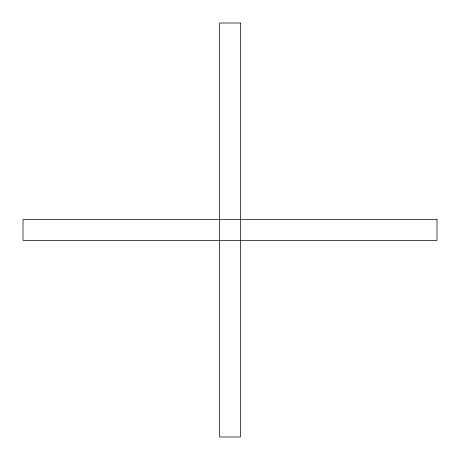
<?xml version="1.0" encoding="UTF-8"?>
<svg xmlns="http://www.w3.org/2000/svg" width="460" height="460" viewBox="0 0 460 460"><rect width="100%" height="100%" fill="white"/><g stroke="black" fill="none" stroke-linecap="round" stroke-linejoin="round"><path stroke-width="0.69" d="M240.35 23L219.65 23L219.65 437L240.35 437L240.35 23M437 219.65L23 219.65L23 240.35L437 240.35L437 219.65"/></g></svg>
